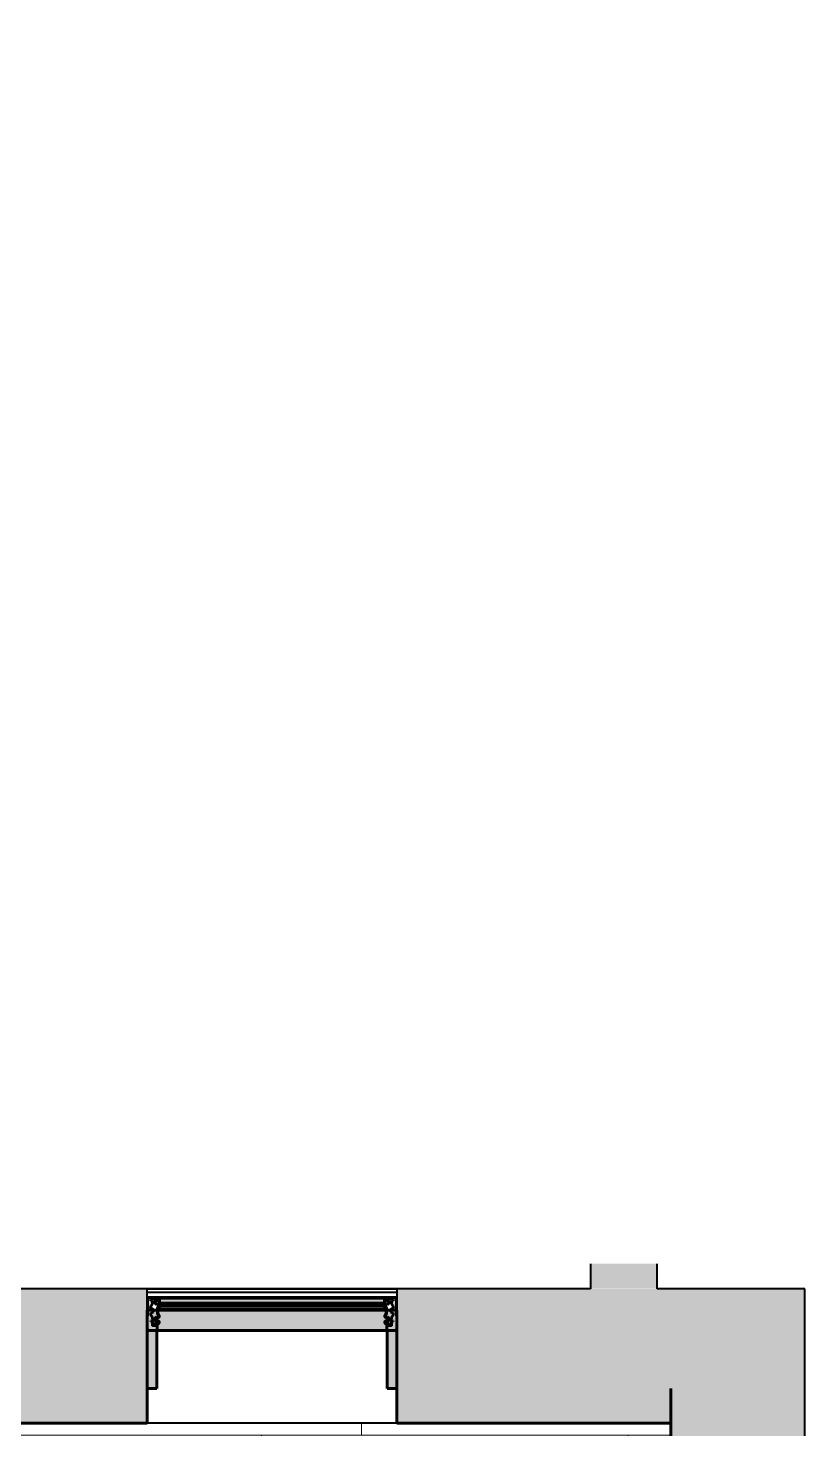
# Model space of a CAD drawing. Header units: inches. Extents: x 239 to 669, y -3424 to -2958.
# Drawn here: x 568 to 661.2, y -3126.5 to -2958.1 of the extents above; entities that cross this region are included whole.
import ezdxf

# ---------------------------------------------------------------- set-up
doc = ezdxf.new("R2010")
doc.units = ezdxf.units.IN
doc.header["$MEASUREMENT"] = 0
for name, color, linetype, lineweight in [('A-FLOR-PATT', 8, 'Continuous', 18), ('A-GLAZ', 151, 'Continuous', 40), ('A-WALL', 113, 'Continuous', 18), ('A-WALL-PATT', 111, 'Continuous', 18), ('I-WALL', 2, 'Continuous', 40)]:
    doc.layers.add(name, color=color, linetype=linetype, lineweight=lineweight)

# ---------------------------------------------------------------- blocks, each defined once
blk = doc.blocks.new('Proline_Clad_Wood-Double-Hung_Vent_Unit - 30_ x 48_-827351-UNIT 1')
at = {"layer": 'A-GLAZ'}
h = blk.add_hatch(color=135, dxfattribs=at)
h.paths.add_polyline_path([(-13.77, 1.7), (-13.79, 1.73), (-13.95, 1.73), (-13.97, 1.62)], flags=0)
h.paths.add_polyline_path([(-13.83, 1), (-13.77, 1.06), (-13.77, 1.7), (-14, 1.6), (-14.35, 1.61), (-14.35, 1.63), (-14.33, 1.77), (-14.36, 1.77), (-14.36, 2.05), (-14.55, 2.05), (-14.55, 2.14), (-14.27, 2.15), (-14.27, 2.38), (-14.36, 2.38), (-14.36, 2.53), (-14.59, 2.98), (-14.55, 3.02), (-14.27, 3.19), (-14.27, 3.55), (-14.59, 3.77), (-14.58, 3.83), (-14.36, 4.21), (-14.36, 4.54), (-14.55, 4.55), (-14.55, 4.64), (-14.36, 4.64), (-14.36, 4.81), (-14.9, 4.79), (-14.94, 4.75), (-14.94, 4.4), (-14.91, 4.37), (-14.94, 4.34), (-14.94, 2.76), (-15, 2.72), (-15, 1.24), (-14.91, 1.15), (-14.88, 1)], flags=0)
for points in [[(-15, 1), (15, 1), (15, 3.41), (-15, 3.41), (-15, 1.05)], [(-13.83, -6), (-13.83, 1), (-15, 1), (-15, -6)], [(15, -6), (15, 1), (13.83, 1), (13.83, -6)]]:
    blk.add_hatch(color=135, dxfattribs=at).paths.add_polyline_path(points, flags=0)
h = blk.add_hatch(color=135, dxfattribs=at)
h.paths.add_polyline_path([(-14.08, 1.62), (-14.08, 1.7), (-14.12, 1.64)], flags=0)
h.paths.add_polyline_path([(-14.05, 1.73), (-13.7, 1.77), (-13.53, 1.97), (-13.72, 2.15), (-13.86, 2.15), (-14.05, 2.34), (-13.86, 2.52), (-13.72, 2.52), (-13.54, 2.65), (-13.62, 2.87), (-13.68, 2.94), (-13.7, 3.04), (-13.68, 3.79), (-13.61, 3.87), (-13.54, 4.08), (-13.72, 4.21), (-13.86, 4.21), (-14.05, 4.4), (-13.86, 4.59), (-13.72, 4.59), (-13.53, 4.76), (-13.58, 4.81), (-13.61, 4.81), (-13.58, 4.76), (-13.72, 4.63), (-13.87, 4.63), (-14.07, 4.51), (-14.07, 4.28), (-13.87, 4.17), (-13.72, 4.17), (-13.58, 4.07), (-13.64, 3.91), (-13.72, 3.81), (-13.75, 3.69), (-13.72, 2.92), (-13.64, 2.83), (-13.58, 2.67), (-13.72, 2.57), (-13.87, 2.57), (-14.07, 2.45), (-14.07, 2.22), (-13.87, 2.1), (-13.72, 2.1), (-13.58, 1.97), (-13.7, 1.82), (-14.05, 1.78)], flags=0)
h = blk.add_hatch(color=135, dxfattribs=at)
h.paths.add_polyline_path([(0.24, 3.54), (13.51, 3.54), (13.51, 3.95), (-13.52, 3.95), (-13.52, 3.54), (-8.71, 3.54)], flags=0)
h.paths.add_polyline_path([(13.51, 4.28), (13.51, 4.81), (-13.52, 4.81), (-13.52, 4.28), (11.41, 4.28)], flags=0)
h = blk.add_hatch(color=135, dxfattribs=at)
h.paths.add_polyline_path([(14.08, 1.62), (14.12, 1.64), (14.08, 1.7)], flags=0)
h.paths.add_polyline_path([(14.05, 1.73), (14.05, 1.78), (13.7, 1.82), (13.58, 1.97), (13.72, 2.1), (13.87, 2.1), (14.07, 2.22), (14.07, 2.45), (13.87, 2.57), (13.72, 2.57), (13.58, 2.67), (13.68, 2.87), (13.72, 2.92), (13.75, 3.04), (13.72, 3.81), (13.64, 3.91), (13.58, 4.07), (13.72, 4.17), (13.87, 4.17), (14.07, 4.28), (14.07, 4.51), (13.87, 4.63), (13.72, 4.63), (13.58, 4.76), (13.58, 4.81), (13.57, 4.81), (13.53, 4.76), (13.72, 4.59), (13.86, 4.59), (14.05, 4.4), (13.86, 4.21), (13.72, 4.21), (13.54, 4.08), (13.65, 3.83), (13.68, 3.79), (13.7, 3.69), (13.68, 2.94), (13.61, 2.86), (13.54, 2.65), (13.72, 2.52), (13.86, 2.52), (14.05, 2.34), (13.86, 2.15), (13.72, 2.15), (13.53, 1.97), (13.7, 1.77)], flags=0)
h = blk.add_hatch(color=135, dxfattribs=at)
h.paths.add_polyline_path([(13.77, 1.7), (13.97, 1.62), (13.95, 1.73), (13.79, 1.73)], flags=0)
h.paths.add_polyline_path([(13.83, 1), (14.88, 1), (14.91, 1.15), (15, 1.24), (15, 2.72), (14.94, 2.76), (14.94, 4.34), (14.91, 4.37), (14.94, 4.4), (14.94, 4.75), (14.9, 4.79), (14.36, 4.81), (14.36, 4.64), (14.55, 4.64), (14.55, 4.55), (14.36, 4.54), (14.36, 4.21), (14.59, 3.77), (14.55, 3.72), (14.27, 3.55), (14.27, 3.19), (14.59, 2.98), (14.55, 2.87), (14.36, 2.53), (14.36, 2.38), (14.27, 2.38), (14.27, 2.15), (14.55, 2.14), (14.55, 2.05), (14.36, 2.05), (14.36, 1.77), (14.33, 1.77), (14.35, 1.61), (14.32, 1.6), (13.98, 1.6), (13.77, 1.7), (13.78, 1.05)], flags=0)
at = {"layer": 'A-GLAZ', "color": 250}
for p, q in [((15, 6), (-15, 6)), ((-15, 5.95), (-15, 6)), ((15, 5.96), (-15, 5.96)), ((-15, 5.91), (-15, 5.96)), ((-15, 5.79), (-15, 5.91)), ((-15, 5.76), (-15, 5.79)), ((-15, 5.63), (-15, 5.76)), ((-15, 5.58), (-15, 5.63)), ((-15, 5.06), (-15, 5.58)), ((-15, 5.58), (15, 5.58)), ((-15, 5.03), (-15, 5.06)), ((15, 6), (15, 5.95)), ((15, 5.96), (15, 5.91)), ((15, 5.91), (15, 5.79)), ((15, 5.79), (15, 5.76)), ((15, 5.76), (15, 5.63)), ((15, 5.63), (15, 5.58)), ((15, 5.58), (15, 5.06)), ((15, 5.06), (15, 5.03)), ((-15, 4.98), (-15, 5.03)), ((-15, 5.03), (15, 5.03)), ((-15, 4.96), (-15, 4.98)), ((-15, 4.98), (15, 4.98)), ((-15, 4.96), (15, 4.96)), ((-15, 4.93), (-15, 4.96)), ((-15, 4.96), (-15, 4.96)), ((-15, 4.9), (-15, 4.93)), ((-15, 4.87), (-15, 4.9)), ((15, 4.87), (-15, 4.87)), ((-15, 4.81), (-15, 4.87)), ((15, 4.81), (-15, 4.81)), ((-13.52, 4.24), (-13.52, 4.28)), ((-13.52, 4.24), (13.51, 4.24)), ((-13.52, 4.17), (-13.52, 4.24)), ((13.51, 4.17), (-13.52, 4.17)), ((-13.52, 4.07), (-13.52, 4.17)), ((-13.52, 4.07), (13.51, 4.07)), ((-13.52, 4), (-13.52, 4.07)), ((-13.52, 4), (13.51, 4)), ((-13.52, 3.95), (-13.52, 4)), ((-13.52, 3.53), (-13.52, 3.54)), ((13.51, 3.53), (-13.52, 3.53)), ((13.51, 4.28), (13.51, 4.24)), ((13.51, 4.24), (13.51, 4.17)), ((13.51, 4.17), (13.51, 4.07)), ((13.51, 4.07), (13.51, 4)), ((13.51, 4), (13.51, 3.95)), ((13.51, 3.54), (13.51, 3.53)), ((15, 5.03), (15, 4.98)), ((15, 4.98), (15, 4.96)), ((15, 4.96), (15, 4.96)), ((15, 4.96), (15, 4.93)), ((15, 4.93), (15, 4.9)), ((15, 4.9), (15, 4.87)), ((15, 4.87), (15, 4.81))]:
    blk.add_line(p, q, dxfattribs=at)
at = {"layer": 'A-GLAZ', "color": 10, "lineweight": 60}
for p, q in [((15, 3.41), (-15, 3.41)), ((-15, 3.41), (-15, 1)), ((-14.9, 4.79), (-14.94, 4.75)), ((-14.94, 4.75), (-14.94, 4.4)), ((-14.94, 4.4), (-14.91, 4.37)), ((-14.91, 4.37), (-14.94, 4.34)), ((-14.94, 4.34), (-14.94, 2.76)), ((-14.77, 4.8), (-14.9, 4.79)), ((-14.58, 3.83), (-14.36, 4.21)), ((-14.55, 4.55), (-14.55, 4.64)), ((-14.55, 4.64), (-14.36, 4.64)), ((-14.36, 4.54), (-14.55, 4.55)), ((-14.27, 3.55), (-14.55, 3.72)), ((-14.36, 4.64), (-14.36, 4.82)), ((-14.36, 4.21), (-14.36, 4.54)), ((-14.27, 3.19), (-14.27, 3.55)), ((-13.72, 4.63), (-13.87, 4.63)), ((-13.87, 4.17), (-13.72, 4.17)), ((-13.86, 4.59), (-13.72, 4.59)), ((-13.72, 4.21), (-13.86, 4.21)), ((-13.75, 3.69), (-13.75, 3.04)), ((-13.7, 3.04), (-13.7, 3.69)), ((-13.52, 4.82), (-13.52, 4.28)), ((-13.52, 4.28), (13.51, 4.28)), ((13.51, 3.95), (-13.52, 3.95)), ((-13.52, 3.95), (-13.52, 3.54)), ((-13.52, 3.54), (13.51, 3.54)), ((13.51, 4.28), (13.51, 4.82)), ((13.51, 3.54), (13.51, 3.95)), ((13.7, 3.69), (13.7, 3.04)), ((13.87, 4.63), (13.72, 4.63)), ((13.72, 4.59), (13.86, 4.59)), ((13.86, 4.21), (13.72, 4.21)), ((13.72, 4.17), (13.87, 4.17)), ((13.75, 3.04), (13.75, 3.69)), ((14.55, 3.72), (14.27, 3.55)), ((14.27, 3.55), (14.27, 3.19)), ((14.36, 4.82), (14.36, 4.64)), ((14.36, 4.64), (14.55, 4.64)), ((14.55, 4.55), (14.36, 4.54)), ((14.36, 4.54), (14.36, 4.21)), ((14.36, 4.21), (14.58, 3.83)), ((14.55, 4.64), (14.55, 4.55)), ((14.9, 4.79), (14.77, 4.8)), ((14.77, 4.8), (14.77, 4.8)), ((14.94, 4.75), (14.9, 4.79)), ((14.91, 4.37), (14.94, 4.4)), ((14.94, 4.34), (14.91, 4.37)), ((14.94, 4.4), (14.94, 4.75)), ((14.94, 2.76), (14.94, 4.34)), ((15, 1), (15, 3.41)), ((-14.94, 2.76), (-15, 2.72)), ((-15, 2.72), (-15, 1.24)), ((-14.36, 2.53), (-14.58, 2.92)), ((-14.55, 3.02), (-14.27, 3.19)), ((-14.55, 2.14), (-14.27, 2.15)), ((-14.55, 2.05), (-14.55, 2.14)), ((-14.36, 2.05), (-14.55, 2.05)), ((-14.36, 2.38), (-14.36, 2.53)), ((-14.27, 2.38), (-14.36, 2.38)), ((-14.36, 1.77), (-14.36, 2.05)), ((-14.33, 1.77), (-14.36, 1.77)), ((-14.35, 1.63), (-14.33, 1.77)), ((-14.27, 2.15), (-14.27, 2.38)), ((-14.12, 1.7), (-14.12, 1.64)), ((-14.08, 1.62), (-14.08, 1.7)), ((-13.7, 1.82), (-14.05, 1.78)), ((-14.05, 1.73), (-13.7, 1.77)), ((-13.95, 1.73), (-13.97, 1.62)), ((-13.79, 1.73), (-13.95, 1.73)), ((-13.72, 2.57), (-13.87, 2.57)), ((-13.87, 2.1), (-13.72, 2.1)), ((-13.86, 2.52), (-13.72, 2.52)), ((-13.72, 2.15), (-13.86, 2.15)), ((-13.77, 1.06), (-13.77, 1.7)), ((14.05, 1.78), (13.7, 1.82)), ((13.7, 1.77), (14.05, 1.73)), ((13.87, 2.57), (13.72, 2.57)), ((13.72, 2.52), (13.86, 2.52)), ((13.86, 2.15), (13.72, 2.15)), ((13.72, 2.1), (13.87, 2.1)), ((13.77, 1.7), (13.77, 1.06)), ((13.95, 1.73), (13.79, 1.73)), ((13.97, 1.62), (13.95, 1.73)), ((14.08, 1.7), (14.08, 1.62)), ((14.12, 1.64), (14.12, 1.7)), ((14.27, 3.19), (14.55, 3.02)), ((14.36, 2.38), (14.27, 2.38)), ((14.27, 2.38), (14.27, 2.15)), ((14.27, 2.15), (14.55, 2.14)), ((14.36, 1.77), (14.33, 1.77)), ((14.33, 1.77), (14.35, 1.63)), ((14.58, 2.92), (14.36, 2.53)), ((14.36, 2.53), (14.36, 2.38)), ((14.55, 2.05), (14.36, 2.05)), ((14.36, 2.05), (14.36, 1.77)), ((14.55, 2.14), (14.55, 2.05)), ((15, 2.72), (14.94, 2.76)), ((15, 1.24), (15, 2.72)), ((-15, 1.24), (-14.91, 1.15)), ((-15, 1), (15, 1)), ((-15, 1), (-15, -6)), ((-13.83, 1), (-15, 1)), ((-14.91, 1.15), (-14.91, 1.02)), ((-14.91, 1.02), (-14.88, 1)), ((-14.88, 1), (-13.83, 1)), ((-14, 1.6), (-14.32, 1.6)), ((-14.12, 1.64), (-14.08, 1.62)), ((-13.83, -6), (-13.83, 1)), ((13.83, 1), (13.83, -6)), ((15, 1), (13.83, 1)), ((13.83, 1), (14.88, 1)), ((14.32, 1.6), (14, 1.6)), ((14.08, 1.62), (14.12, 1.64)), ((14.88, 1), (14.91, 1.02)), ((14.91, 1.15), (15, 1.24)), ((14.91, 1.02), (14.91, 1.15)), ((15, -6), (15, 1)), ((-15, -6), (-13.83, -6)), ((13.83, -6), (15, -6))]:
    blk.add_line(p, q, dxfattribs=at)
for centre, radius, start, end in [((-14.51, 3.79), 0.078, 150.0027, 240.0027), ((-13.87, 4.4), 0.232, 90, 270), ((-13.86, 4.4), 0.187, 90, 270), ((-13.48, 3.69), 0.263, 125.5043, 180), ((-13.72, 4.77), 0.143, 270, 27.0286), ((-13.72, 4.77), 0.188, 270, 20.883), ((-13.72, 4.02), 0.188, 305.5043, 90), ((-13.72, 4.02), 0.143, 305.5043, 90), ((-13.48, 3.69), 0.218, 125.5043, 180), ((13.72, 4.77), 0.188, 158.9853, 270), ((13.72, 4.02), 0.188, 90, 234.4957), ((13.72, 4.77), 0.143, 152.8033, 270), ((13.72, 4.02), 0.143, 90, 234.4957), ((13.48, 3.69), 0.218, 0, 54.4957), ((13.48, 3.69), 0.263, 360, 54.4957), ((13.86, 4.4), 0.187, 270, 90), ((13.87, 4.4), 0.232, 270, 90), ((14.51, 3.79), 0.078, 299.9973, 29.9973), ((-14.51, 2.96), 0.078, 119.9973, 209.9973), ((-14.04, 1.7), 0.078, 96.4335, 180), ((-13.87, 2.34), 0.232, 90, 270), ((-14.05, 1.7), 0.031, 96.4335, 180), ((-13.86, 2.34), 0.187, 90, 270), ((-13.8, 1.7), 0.0336, 3.4669, 74.5331), ((-13.48, 3.04), 0.263, 180, 234.4957), ((-13.72, 2.71), 0.188, 270, 54.4957), ((-13.72, 2.71), 0.143, 270, 54.4957), ((-13.72, 1.96), 0.187, 276.4335, 90), ((-13.72, 1.96), 0.142, 276.4335, 90), ((-13.48, 3.04), 0.218, 180, 234.4957), ((13.72, 2.71), 0.188, 125.5043, 270), ((13.72, 1.96), 0.187, 90, 263.5665), ((13.72, 2.71), 0.143, 125.5043, 270), ((13.72, 1.96), 0.142, 90, 263.5665), ((13.48, 3.04), 0.218, 305.5043, 0), ((13.48, 3.04), 0.263, 305.5043, 360), ((13.8, 1.7), 0.0336, 105.4669, 176.5331), ((13.86, 2.34), 0.187, 270, 90), ((13.87, 2.34), 0.232, 270, 90), ((14.04, 1.7), 0.078, 360, 83.5665), ((14.05, 1.7), 0.031, 0, 83.5665), ((14.51, 2.96), 0.078, 330.0027, 60.0027), ((-14.32, 1.63), 0.0308, 169.6071, 270.3559), ((-14, 1.63), 0.031, 270, 350), ((-13.83, 1.06), 0.062, 270, 360), ((13.83, 1.06), 0.062, 180, 270), ((14, 1.63), 0.031, 190, 270), ((14.32, 1.63), 0.0308, 269.6441, 10.3929)]:
    blk.add_arc(centre, radius, start, end, dxfattribs=at)

msp = doc.modelspace()

# ---------------------------------------------------------------- hatches: boundary and pattern name
at = {"layer": 'A-FLOR-PATT', "lineweight": 9}
h = msp.add_hatch(dxfattribs=at)
h.set_pattern_fill('FP1_1', color=43, style=0, pattern_type=2)
h.set_pattern_definition([(0, (0, 0.8), (0, 2), []), (90, (0, 0.8), (-8, 8), [2, -28]), (90, (12, 4.8), (-8, 8), [2, -28])])
h.paths.add_polyline_path([(407.21, -3410.54), (457.63, -3410.54), (457.63, -3407.25), (407.21, -3407.25)], flags=0)
h.paths.add_polyline_path([(468.12, -3395.12), (469.37, -3395.12), (469.37, -3377.12), (468.12, -3377.12), (468.12, -3373.62), (469.37, -3373.62), (469.37, -3345.62), (468.12, -3345.62), (468.12, -3342.12), (469.37, -3342.12), (469.37, -3324.58), (468.12, -3324.58), (468.12, -3321.08), (470.75, -3321.08), (470.75, -3320.83), (471.75, -3320.83), (471.75, -3321.08), (475.37, -3321.08), (475.37, -3324.58), (474.12, -3324.58), (474.12, -3334.25), (517.12, -3334.25), (517.12, -3307.75), (515.87, -3307.75), (515.87, -3304.25), (519.5, -3304.25), (519.5, -3304), (520.5, -3304), (520.5, -3304.25), (521.87, -3304.25), (521.87, -3276.25), (520.5, -3276.25), (520.5, -3276.5), (519.5, -3276.5), (519.5, -3276.25), (515.87, -3276.25), (515.87, -3272.75), (517.12, -3272.75), (517.12, -3261.5), (515.87, -3261.5), (515.87, -3258), (519.5, -3258), (519.5, -3257.75), (520.5, -3257.75), (520.5, -3258), (523.12, -3258), (523.12, -3261.5), (521.87, -3261.5), (521.87, -3265.5), (645.12, -3265.5), (645.12, -3125.75), (554.25, -3125.75), (554.25, -3129.75), (550.5, -3129.75), (550.5, -3132.5), (545.75, -3132.5), (545.75, -3129.75), (521.87, -3129.75), (521.87, -3192.21), (534.25, -3192.21), (534.25, -3200.08), (545.75, -3200.08), (545.75, -3180.5), (550.5, -3180.5), (550.5, -3204.83), (521.87, -3204.83), (521.87, -3222.5), (523.12, -3222.5), (523.12, -3226), (520.5, -3226), (520.5, -3226.25), (519.5, -3226.25), (519.5, -3226), (515.87, -3226), (515.87, -3222.5), (517.12, -3222.5), (517.12, -3092.25), (520.34, -3092.25), (520.34, -3091), (523.84, -3091), (523.84, -3093.62), (524.09, -3093.62), (524.09, -3094.62), (523.84, -3094.62), (523.84, -3098.25), (521.87, -3098.25), (521.87, -3125), (550.12, -3125), (550.12, -3098.25), (547.84, -3098.25), (547.84, -3094.62), (547.59, -3094.62), (547.59, -3093.62), (547.84, -3093.62), (547.84, -3091), (550.12, -3091), (550.12, -3056.84), (525.07, -3056.84), (525.07, -2996.94), (505.88, -2996.94), (505.88, -2998.39), (504.63, -2999.39), (504.13, -2999.39), (502.7, -3000.83), (479.2, -3000.83), (477.76, -2999.39), (477.26, -2999.39), (476.01, -2998.39), (476.01, -2972.02), (475.95, -2972.02), (475.95, -2996.94), (456.01, -2996.94), (456.01, -3000.76), (454.26, -3000.76), (454.26, -2972.02), (454.04, -2972.04), (454.11, -2972.12), (454.13, -2972.21), (454.13, -2998.79), (452.13, -2998.79), (452.1, -2998.87), (452.04, -2998.91), (452.03, -2998.99), (452.08, -2999.05), (452.13, -2999.06), (452.13, -2999.14), (454.04, -2999.17), (454.08, -2999.2), (454.13, -2999.34), (454.13, -3000.56), (454.04, -3000.73), (453.94, -3000.76), (453.11, -3000.76), (453.08, -3001.79), (453.07, -3001.81), (453.03, -3001.89), (452.91, -3001.94), (451.29, -3001.93), (451.2, -3001.83), (451.17, -3001.81), (451.14, -3000.76), (426.1, -3000.76), (425.88, -3000.54), (424.4, -3000.4), (424.24, -3000.29), (424.18, -3000.21), (424.13, -3000.02), (424.13, -2999.34), (424.23, -2999.17), (424.33, -2999.14), (426.14, -2999.14), (426.17, -2999.06), (426.23, -2999.01), (426.24, -2998.94), (426.19, -2998.88), (426.14, -2998.87), (426.14, -2998.79), (424.13, -2998.79), (424.13, -2972.21), (424.23, -2972.04), (424.23, -2972.02), (424.01, -2972.02), (424.01, -3000.76), (422.26, -3000.76), (422.26, -2972.02), (417.75, -2972.02), (417.75, -2969.14), (416.25, -2969.14), (416.25, -2966.14), (416, -2966.14), (416, -2965.14), (416.25, -2965.14), (416.25, -2958.64), (419.75, -2958.64), (419.75, -2959.89), (553, -2959.89), (553, -2958.12), (315.11, -2958.12), (315.11, -2959.89), (376.75, -2959.89), (376.75, -2958.64), (380.25, -2958.64), (380.25, -2965.14), (380.5, -2965.14), (380.5, -2966.14), (380.25, -2966.14), (380.25, -2969.14), (378.75, -2969.14), (378.75, -2972.02), (304.82, -2972.02), (255.37, -3023.46), (255.37, -3103), (315.62, -3163.25), (315.62, -3189.71), (391.29, -3189.71), (391.29, -3186.96), (474.12, -3186.96), (474.12, -3217.83), (469.37, -3217.83), (469.37, -3204.21), (445.29, -3204.21), (445.29, -3208.21), (428.37, -3208.21), (428.37, -3278.83), (469.37, -3278.83), (469.37, -3277.83), (474.12, -3277.83), (474.12, -3285.58), (475.37, -3285.58), (475.37, -3289.08), (471.75, -3289.08), (471.75, -3289.33), (470.75, -3289.33), (470.75, -3289.08), (468.12, -3289.08), (468.12, -3285.58), (469.37, -3285.58), (469.37, -3283.58), (423.62, -3283.58), (423.62, -3237.96), (400.56, -3237.96), (400.56, -3233.21), (423.62, -3233.21), (423.62, -3208.21), (393.79, -3208.21), (393.79, -3206.71), (315.62, -3206.71), (315.62, -3210.46), (309.67, -3216.41), (326.47, -3233.21), (340.56, -3233.21), (340.56, -3237.96), (324.5, -3237.96), (306.31, -3219.77), (263.29, -3262.78), (263.29, -3340.33), (315.62, -3392.65), (315.62, -3395.12), (319.45, -3395.12), (319.45, -3382.12), (332.45, -3382.12), (332.45, -3395.12), (333.45, -3395.12), (333.45, -3315.12), (411.45, -3315.12), (411.45, -3395.12), (412.45, -3395.12), (412.45, -3382.12), (425.45, -3382.12), (425.45, -3395.12), (454.41, -3395.12)], flags=0)
h.paths.add_polyline_path([(474.12, -3322.58), (474.12, -3321.83), (469.37, -3321.83), (469.37, -3322.58), (471.75, -3322.58)], flags=0)
h.paths.add_polyline_path([(517.12, -3305.75), (521.87, -3305.75), (521.87, -3305), (517.12, -3305)], flags=0)
h.paths.add_polyline_path([(471.75, -3288.33), (474.12, -3288.33), (474.12, -3287.58), (469.37, -3287.58), (469.37, -3288.33), (470.75, -3288.33)], flags=0)
h.paths.add_polyline_path([(454.41, -3275.89), (432.22, -3275.89), (432.22, -3246.89), (463.22, -3246.89), (463.22, -3275.89)], flags=0)
h.paths.add_polyline_path([(519.5, -3275.5), (521.87, -3275.5), (521.87, -3274.75), (517.12, -3274.75), (517.12, -3275.5)], flags=0)
h.paths.add_polyline_path([(629.98, -3264.26), (570.11, -3264.26), (570.11, -3185.26), (630.11, -3185.26), (630.11, -3264.26)], flags=0)
h.paths.add_polyline_path([(633.11, -3263.37), (633.11, -3250.37), (642.11, -3250.37), (642.11, -3263.37), (633.25, -3263.37)], flags=0)
h.paths.add_polyline_path([(567.11, -3263.37), (558.11, -3263.37), (558.11, -3250.37), (567.11, -3250.37), (567.11, -3263.26)], flags=0)
h.paths.add_polyline_path([(519.5, -3259.5), (521.87, -3259.5), (521.87, -3258.75), (517.12, -3258.75), (517.12, -3259.5)], flags=0)
h.paths.add_polyline_path([(454.41, -3236.48), (432.5, -3236.48), (432.5, -3212.48), (456.5, -3212.48), (456.5, -3236.48)], flags=0)
h.paths.add_polyline_path([(519.5, -3225.25), (521.87, -3225.25), (521.87, -3224.5), (517.12, -3224.5), (517.12, -3225.25)], flags=0)
h.paths.add_polyline_path([(418.73, -3165.21), (418.73, -3163.19), (434.73, -3163.19), (434.71, -3165.21)], flags=0)
h.paths.add_polyline_path([(394.73, -3165.2), (394.73, -3163.17), (410.73, -3163.15), (410.71, -3165.17)], flags=0)
h.paths.add_polyline_path([(418.73, -3161.96), (418.72, -3161.96), (418.72, -3157.21), (410.7, -3157.21), (410.71, -3161.92), (394.72, -3161.95), (394.71, -3157.21), (385.6, -3157.21), (385.6, -3149.45), (380.73, -3149.45), (380.73, -3133.47), (385.6, -3133.47), (385.6, -3125.64), (394.71, -3125.64), (394.72, -3120.95), (410.7, -3120.96), (410.72, -3125.64), (418.71, -3125.64), (418.71, -3120.96), (434.7, -3120.98), (434.72, -3125.64), (444.53, -3125.64), (444.53, -3133.45), (449.28, -3133.45), (449.28, -3149.44), (444.53, -3149.44), (444.53, -3157.21), (434.71, -3157.21), (434.71, -3161.96)], flags=0)
h.paths.add_polyline_path([(377.48, -3149.47), (377.48, -3133.47), (379.5, -3133.47), (379.5, -3149.47)], flags=0)
h.paths.add_polyline_path([(450.5, -3149.45), (450.5, -3133.46), (452.53, -3133.46), (452.53, -3149.45)], flags=0)
h.paths.add_polyline_path([(434.72, -3119.75), (418.72, -3119.73), (418.72, -3117.71), (434.72, -3117.73)], flags=0)
h.paths.add_polyline_path([(410.72, -3119.74), (394.72, -3119.72), (394.73, -3117.7), (410.72, -3117.71)], flags=0)
h.paths.add_polyline_path([(328.94, -3107.54), (282.12, -3107.54), (282.12, -3096.1), (281.81, -3095.5), (281.27, -3094.07), (280.95, -3092.6), (280.84, -3091.13), (280.95, -3089.69), (281.25, -3088.31), (281.68, -3086.99), (282.12, -3085.95), (282.12, -3013.15), (357.17, -3013.15), (357.17, -3017.04), (374.42, -3017.04), (374.42, -3103.04), (357.17, -3103.04), (357.17, -3107.54), (344.42, -3107.54)], flags=0)
h.paths.add_polyline_path([(523.09, -3097), (523.09, -3092.25), (522.34, -3092.25), (522.34, -3097)], flags=0)
h.paths.add_polyline_path([(548.59, -3097), (549.34, -3097), (549.34, -3092.25), (548.59, -3092.25), (548.59, -3094.62)], flags=0)
h.paths.add_polyline_path([(478.88, -3085.03), (462.88, -3085.01), (462.89, -3082.99), (478.88, -3083.01), (478.88, -3085.03)], flags=0)
h.paths.add_polyline_path([(453.88, -3085.03), (437.88, -3085.01), (437.89, -3082.99), (453.88, -3083.01), (453.88, -3084.26)], flags=0)
h.paths.add_polyline_path([(478.87, -3081.78), (462.88, -3081.76), (462.88, -3072.14), (453.88, -3072.14), (453.87, -3081.78), (437.88, -3081.76), (437.88, -3072.14), (428.45, -3072.14), (428.45, -3033.48), (488.45, -3033.48), (488.45, -3072.14), (478.88, -3072.14), (478.88, -3074.53)], flags=0)
h.paths.add_polyline_path([(490.18, -2999.83), (500.88, -2999.83), (501.6, -2999.64), (501.85, -2999.39), (480.05, -2999.39), (480.29, -2999.64), (481.01, -2999.83)], flags=0)
h.paths.add_polyline_path([(398.25, -2978.19), (390.75, -2965.2), (405.75, -2965.2), (401.81, -2972.02)], flags=0)
h.paths.add_polyline_path([(417, -2967.89), (417.75, -2967.89), (417.75, -2959.89), (417, -2959.89), (417, -2967.81)], flags=0)
h.paths.add_polyline_path([(379.5, -2967.89), (379.5, -2959.89), (378.75, -2959.89), (378.75, -2967.89)], flags=0)
at = {"layer": 'A-WALL-PATT'}
for points in [[(643.5, -3109.62), (643.5, -3106.62), (635.5, -3106.62), (635.5, -3109.62)], [(649.25, -3423.89), (649.25, -3121.62), (645.12, -3121.62), (645.12, -3423.89), (647.24, -3423.89)], [(651.91, -3423.89), (661.25, -3423.89), (661.25, -3121.62), (649.25, -3121.62), (649.25, -3423.89)]]:
    msp.add_hatch(color=8, dxfattribs=at).paths.add_polyline_path(points, flags=0)
h = msp.add_hatch(color=8, dxfattribs=at)
h.paths.add_polyline_path([(566.25, -3121.62), (582.25, -3121.62), (582.25, -3109.62), (566.25, -3109.62)], flags=0)
h.paths.add_polyline_path([(649.25, -3121.62), (661.25, -3121.62), (661.25, -3109.62), (612.25, -3109.64), (612.25, -3121.62), (645.12, -3121.62)], flags=0)
h = msp.add_hatch(color=8, dxfattribs=at)
h.paths.add_polyline_path([(633.25, -3125.75), (645.12, -3125.75), (645.12, -3121.62), (612.25, -3121.62), (612.25, -3125.75), (615.36, -3125.75)], flags=0)
h.paths.add_polyline_path([(561.71, -3125.75), (582.25, -3125.75), (582.25, -3121.62), (554.25, -3121.62), (554.25, -3125.75)], flags=0)

# ---------------------------------------------------------------- linework, layer by layer
at = {"layer": 'A-WALL', "color": 250, "lineweight": 40}
for p, q in [((635.5, -3106.62), (635.5, -3109.62)), ((643.5, -3109.62), (643.5, -3106.62)), ((582.25, -3109.62), (566.25, -3109.62)), ((582.25, -3112.21), (582.25, -3110.81)), ((635.5, -3109.62), (612.25, -3109.62)), ((612.25, -3110.81), (612.25, -3112.21)), ((661.25, -3109.62), (643.5, -3109.62)), ((661.25, -3423.89), (661.25, -3109.62))]:
    msp.add_line(p, q, dxfattribs=at)
at = {"layer": 'I-WALL', "color": 10, "lineweight": 60}
for p, q in [((582.25, -3125.75), (582.25, -3121.62)), ((612.25, -3121.62), (612.25, -3125.75)), ((645.12, -3121.62), (645.12, -3265.5)), ((554.25, -3125.75), (582.25, -3125.75)), ((612.25, -3125.75), (645.12, -3125.75))]:
    msp.add_line(p, q, dxfattribs=at)
at = {"layer": 'I-WALL', "color": 250}
msp.add_line((612.25, -3125.75), (582.25, -3125.75), dxfattribs=at)

# ---------------------------------------------------------------- block references
at = {"layer": 'A-GLAZ', "color": 250}
msp.add_blockref('Proline_Clad_Wood-Double-Hung_Vent_Unit - 30_ x 48_-827351-UNIT 1', (597.25, -3115.62), dxfattribs=at)

doc.saveas('drawing.dxf')
